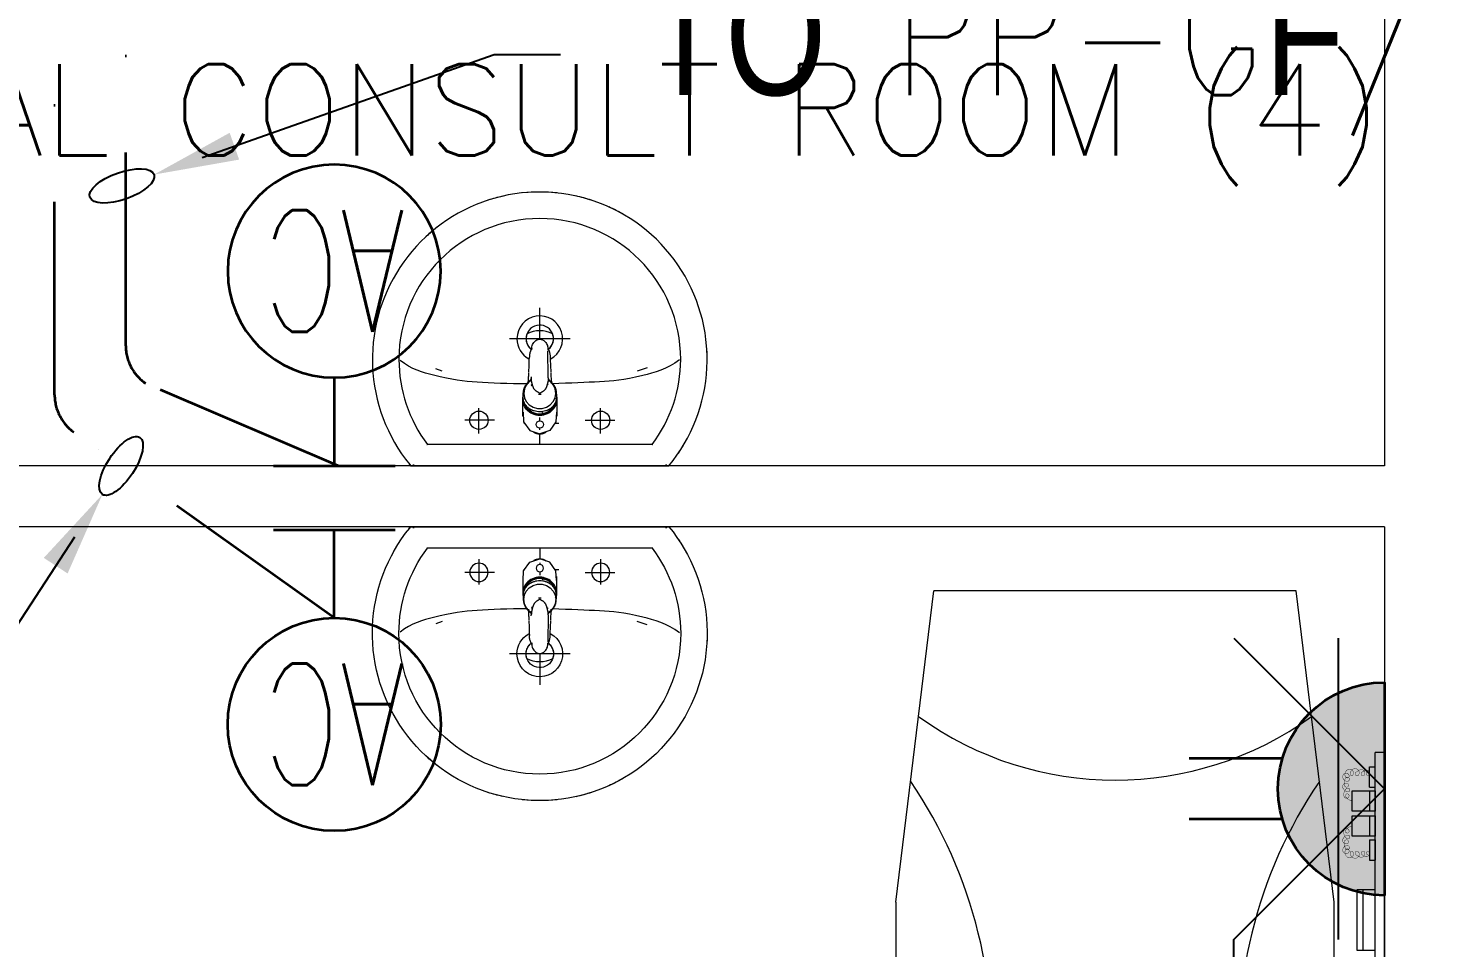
# Model space of a CAD drawing. Header units: inches. Extents: x -12418 to 57169, y -29325 to 19878.
# Drawn here: x 21621 to 23931, y -10749 to -9238 of the extents above; entities that cross this region are included whole.
import ezdxf
from ezdxf import colors
from ezdxf.entities.mleader import LeaderData, LeaderLine
from ezdxf.enums import TextEntityAlignment as Align
from ezdxf.math import Vec2, Vec3

# ---------------------------------------------------------------- set-up
doc = ezdxf.new("R2010")
doc.units = ezdxf.units.IN
doc.header["$LTSCALE"] = 25
doc.header["$MEASUREMENT"] = 0
doc.linetypes.add('DASHDOT', pattern=[25.4, 12.7, -6.35, 0, -6.35])
doc.linetypes.add('HIDDEN', pattern=[9.525, 6.35, -3.175])
doc.layers.get('0').update_dxf_attribs({"color": 8})
doc.layers.get('Defpoints').update_dxf_attribs({"color": 8})
for name, color, linetype, lineweight in [('00-Ground Floor$0$72_EGR_BASE_TEXT', 252, 'Continuous', 5), ('00-Ground Floor$0$LOADING', 253, 'Continuous', 5), ('00-Ground Floor$0$P-SANR-FIXT', 6, 'Continuous', 18), ('00-Ground Floor$0$P-SANR-FIXT-1', 6, 'Continuous', 13), ('00-Ground Floor$0$Walls', 251, 'Continuous', 5), ('E-LITE-CIRC @ 100', 6, 'Continuous', 25), ('E-LITE-CLNG-CNDT', 6, 'DASHDOT', 35), ('E-LITE-EXIT-NUMB', 6, 'Continuous', 25), ('E-POWR-CIRC-NUMB', 6, 'Continuous', 25), ('E-POWR-CLNG-CNDT', 6, 'DASHDOT', 35), ('E-POWR-FLOR-CNDT', 6, 'HIDDEN', 25), ('E-POWR-WALL @ 100', 4, 'Continuous', 35)]:
    doc.layers.add(name, color=color, linetype=linetype, lineweight=lineweight)
doc.layers.add('E-POWR-IDEN', color=101, linetype='Continuous')
doc.styles.add('00-Ground Floor$0$SIMPLEX', font='SIMPLEX.shx', dxfattribs={"height": 150})
doc.styles.add('DC_Simplex', font='SIMPLEX.shx', dxfattribs={"width": 0.7})

# ---------------------------------------------------------------- blocks, each defined once
blk = doc.blocks.new('00-Ground Floor$0$FP_138-161_A_00_GFL_-0_080_Einreichung_Grundrisse_100')
at = {"layer": '00-Ground Floor$0$P-SANR-FIXT'}
blk.add_line((-0.0044, -0.0019), (-0.0045, -0.0021), dxfattribs=at)
at = {"layer": '00-Ground Floor$0$P-SANR-FIXT', "flags": 128}
blk.add_lwpolyline([(-0.0057, -0.0037), (-0.0058, -0.0039), (-0.006, -0.004)], dxfattribs=at)
blk = doc.blocks.new('00-Ground Floor$0$FP_139-161_A_00_GFL_-0_080_Einreichung_Grundrisse_100')
at = {"layer": '00-Ground Floor$0$P-SANR-FIXT'}
blk.add_line((0.0045, -0.0022), (0.0044, -0.002), dxfattribs=at)
at = {"layer": '00-Ground Floor$0$P-SANR-FIXT', "flags": 128}
blk.add_lwpolyline([(0.006, -0.004), (0.0059, -0.0039), (0.0057, -0.0038)], dxfattribs=at)
blk = doc.blocks.new('00-Ground Floor$0$IS_Ceraplus_B8204_BIM_BG _1_ - B8204AA - CERAPLUS single lever basin mixer with pop-up waste-V137-161_A_00_GFL_-0_080_Einreichung_Grundrisse_100')
at = {"layer": '00-Ground Floor$0$P-SANR-FIXT-1'}
h = blk.add_hatch(dxfattribs=at)
h.set_pattern_fill('FP_26', color=256, style=0, pattern_type=2)
h.set_pattern_definition([(225, (0.009, 0), (0.010607, -0.010607), []), (315, (0.009, 0), (0.010607, 0.010607), [])])
h.paths.add_polyline_path([(0.0056, -0.002), (0.0058, -0.0024), (0.0058, -0.0021)])
h.paths.add_polyline_path([(0.007, -0.0039), (0.0088, -0.0045), (0.0084, -0.0043)])
at = {"layer": '00-Ground Floor$0$LOADING'}
for p, q in [((-0.028, 0), (-0.028, -0.0281)), ((0.028, -0.0281), (0.028, 0)), ((-0.0274, -0.0337), (-0.0271, -0.0392)), ((-0.0262, -0.0282), (-0.0263, -0.0287)), ((0.0263, -0.0287), (0.0262, -0.0282)), ((0.0262, -0.0293), (0.0263, -0.0287)), ((0.0271, -0.0392), (0.0274, -0.0337)), ((-0.0137, -0.0512), (-0.0129, -0.0517)), ((0.0124, -0.052), (0.0133, -0.0515)), ((0.014, -0.0647), (0.0133, -0.1077)), ((0.0185, -0.0618), (0.019, -0.0539)), ((0.019, -0.0539), (0.0188, -0.0561))]:
    blk.add_line(p, q, dxfattribs=at)
at = {"layer": '00-Ground Floor$0$LOADING', "flags": 128}
for points in [[(-0.0272, -0.0069), (-0.0266, 0.009), (-0.0165, 0.0236), (0, 0.0291)], [(0.0272, -0.0069), (0.0266, 0.009), (0.0165, 0.0236), (0, 0.0291)], [(-0.0176, -0.0568), (-0.0224, -0.0513), (-0.0254, -0.0448), (-0.0264, -0.0376), (-0.0253, -0.0305), (-0.0222, -0.024), (-0.0172, -0.0186), (-0.0109, -0.0147), (-0.0037, -0.0127), (0.0037, -0.0127), (0.0109, -0.0147), (0.0172, -0.0186), (0.0222, -0.024), (0.0253, -0.0305), (0.0264, -0.0376), (0.0254, -0.0448), (0.0224, -0.0513), (0.0176, -0.0568)], [(-0.0271, -0.0393), (-0.027, -0.0403), (-0.0269, -0.0414), (-0.0267, -0.0424), (-0.0265, -0.0434), (-0.0262, -0.0444), (-0.0259, -0.0454), (-0.0255, -0.0464), (-0.0252, -0.0474), (-0.0247, -0.0484), (-0.0243, -0.0493), (-0.0238, -0.0502), (-0.0232, -0.0511), (-0.0226, -0.052), (-0.022, -0.0529), (-0.0214, -0.0537), (-0.0207, -0.0545), (-0.0199, -0.0553), (-0.0192, -0.0561), (-0.0184, -0.0568), (-0.0176, -0.0575), (-0.0173, -0.0577)], [(0.0173, -0.0577), (0.0181, -0.057), (0.0189, -0.0563), (0.0197, -0.0556), (0.0204, -0.0548), (0.0211, -0.054), (0.0218, -0.0532), (0.0224, -0.0523), (0.023, -0.0514), (0.0236, -0.0505), (0.0241, -0.0496), (0.0246, -0.0487), (0.025, -0.0477), (0.0254, -0.0467), (0.0258, -0.0458), (0.0261, -0.0448), (0.0264, -0.0437), (0.0266, -0.0427), (0.0268, -0.0417), (0.027, -0.0407), (0.0271, -0.0396), (0.0271, -0.0393)], [(-0.019, -0.0539), (-0.0185, -0.0615), (-0.0185, -0.0618)], [(-0.0162, -0.0579), (-0.0156, -0.058), (-0.0151, -0.0581), (-0.0146, -0.0583), (-0.0142, -0.0586), (-0.0139, -0.0588), (-0.0138, -0.0591)], [(-0.0138, -0.0591), (-0.0139, -0.0612), (-0.014, -0.0633)], [(0.0138, -0.0591), (0.0139, -0.0588), (0.0142, -0.0586), (0.0146, -0.0583), (0.0151, -0.0581), (0.0156, -0.058), (0.0162, -0.0579)], [(0.014, -0.0633), (0.0139, -0.0612), (0.0138, -0.0591)], [(0.0171, -0.0578), (0.0174, -0.0575), (0.0176, -0.0568)], [(0.0184, -0.0651), (0.0184, -0.0652), (0.0184, -0.0652), (0.0184, -0.0652), (0.0184, -0.0654), (0.0184, -0.0655)], [(-0.0181, -0.0728), (-0.0177, -0.083), (-0.0172, -0.0938)], [(0.0172, -0.0938), (0.0177, -0.083), (0.0181, -0.0728)], [(-0.0129, -0.1142), (-0.0124, -0.1161), (-0.0118, -0.1179), (-0.0109, -0.1197), (-0.0098, -0.1214), (-0.0084, -0.123), (-0.0067, -0.1244), (-0.0047, -0.1255), (-0.0025, -0.1263), (0, -0.1266)], [(0, -0.1266), (0.0025, -0.1263), (0.0047, -0.1255), (0.0067, -0.1244), (0.0084, -0.123), (0.0098, -0.1214), (0.0109, -0.1197), (0.0118, -0.1179), (0.0124, -0.1161), (0.0129, -0.1142)]]:
    blk.add_lwpolyline(points, dxfattribs=at)
at = {"layer": '00-Ground Floor$0$LOADING'}
for centre, radius, start, end in [((0, 0.0135), 0.00603, 0, 180), ((0, 0.0135), 0.00603, 180, 0), ((-0.009, 0), 0.005, 300, 315), ((0.009, 0), 0.005, 225, 240)]:
    blk.add_arc(centre, radius, start, end, dxfattribs=at)
for centre, major_axis, start_param, end_param in [((0, -0.0281), (-0.028, 0), 4.712389, 6.47291), ((0, -0.0287), (0.0267, 0), 1.570796, 3.036556), ((0, -0.0287), (0.0263, 0), 2.625648, 2.791756), ((0, -0.0287), (-0.0263, 0), 4.712389, 5.759587), ((0, -0.0281), (0.028, 0), 6.093357, 7.853982), ((0, -0.0287), (0.0267, 0), 0.105099, 1.570796), ((0, -0.0287), (0.0262, 0), 0.523599, 1.570796), ((0, -0.0287), (0.0262, 0), 0.349919, 0.515945), ((0, -0.0321), (0.0275, 0), 3.141823, 3.202701), ((0, -0.0321), (0.0275, 0), 3.239313, 3.439417), ((0, -0.0281), (0.028, 0), 3.371221, 3.483334), ((0, -0.0287), (0.0267, 0), 6.059374, 6.108652), ((0, -0.0321), (0.0275, 0), 5.985527, 6.185455), ((0, -0.0281), (0.028, 0), 5.94107, 6.05344), ((0, -0.0321), (0.0275, 0), 6.222066, 6.282955), ((0, -0.0312), (0.0248, 0), 4.111947, 4.191073), ((0, -0.0281), (0.028, 0), 4.202431, 4.259552), ((0, -0.0287), (0.0263, 0), 4.169225, 4.2325), ((0, -0.0281), (0.028, 0), 5.172057, 5.222265)]:
    blk.add_ellipse(centre, major_axis=major_axis, ratio=0.961262, start_param=start_param, end_param=end_param, dxfattribs=at)
for points, knots in [([(-0.0215, -0.0162), (-0.0216, -0.0163), (-0.0219, -0.0167), (-0.0227, -0.0177), (-0.0238, -0.0192), (-0.0249, -0.0211), (-0.0258, -0.0231), (-0.0266, -0.0253), (-0.0273, -0.0282), (-0.0275, -0.0305), (-0.0275, -0.0321)], [0.7859035, 0.7859035, 0.7859035, 0.7859035, 0.7916667, 0.8055556, 0.8333333, 0.8611111, 0.8888889, 0.9166667, 0.9444444, 1, 1, 1, 1]), ([(0.021, -0.0157), (0.0208, -0.0154), (0.0203, -0.0149), (0.0192, -0.0139), (0.0177, -0.0127), (0.0161, -0.0117), (0.0148, -0.0109), (0.0138, -0.0104), (0.0127, -0.0099), (0.0113, -0.0093), (0.0087, -0.0084), (0.0048, -0.0075), (0, -0.0071), (-0.0048, -0.0075), (-0.0087, -0.0084), (-0.0113, -0.0093), (-0.0127, -0.0099), (-0.0138, -0.0104), (-0.0148, -0.0109), (-0.0161, -0.0117), (-0.0177, -0.0127), (-0.0191, -0.0139), (-0.0202, -0.0149), (-0.0208, -0.0154), (-0.021, -0.0157)], [0.2222222, 0.2222222, 0.2222222, 0.2222222, 0.2361111, 0.25, 0.2777778, 0.3055556, 0.3194444, 0.3333333, 0.3472222, 0.3611111, 0.3888889, 0.4444444, 0.5, 0.5555556, 0.6111111, 0.6388889, 0.6527778, 0.6666667, 0.6805556, 0.6944444, 0.7222222, 0.75, 0.7638889, 0.7777778, 0.7777778, 0.7777778, 0.7777778]), ([(0.0275, -0.0321), (0.0275, -0.0305), (0.0273, -0.0282), (0.0266, -0.0253), (0.0258, -0.0231), (0.0249, -0.0211), (0.0238, -0.0192), (0.0227, -0.0177), (0.0219, -0.0167), (0.0216, -0.0163), (0.0215, -0.0162)], [0, 0, 0, 0, 0.0555556, 0.0833333, 0.1111111, 0.1388889, 0.1666667, 0.1944444, 0.2083333, 0.2142181, 0.2142181, 0.2142181, 0.2142181]), ([(0, -0.0378), (-0.0005, -0.038), (-0.0012, -0.0384), (-0.0021, -0.0389), (-0.0028, -0.0393), (-0.0035, -0.0397), (-0.0042, -0.04), (-0.0049, -0.0405), (-0.0055, -0.0409), (-0.0061, -0.0414), (-0.0067, -0.0419), (-0.0072, -0.0424), (-0.0078, -0.0429), (-0.0083, -0.0435), (-0.0088, -0.0441), (-0.0092, -0.0446), (-0.0096, -0.0452), (-0.01, -0.0459), (-0.0103, -0.0466), (-0.0105, -0.0472), (-0.0107, -0.0477), (-0.0108, -0.0481), (-0.0109, -0.0484), (-0.0111, -0.0489), (-0.0114, -0.0497), (-0.0118, -0.0509), (-0.0122, -0.0521), (-0.0124, -0.053), (-0.0126, -0.0537), (-0.0128, -0.0544), (-0.0129, -0.0552), (-0.0131, -0.0559), (-0.0132, -0.0566), (-0.0134, -0.0572), (-0.0136, -0.0581), (-0.0137, -0.0587), (-0.0138, -0.0591)], [0, 0, 0, 0, 0.055556, 0.083333, 0.111111, 0.138889, 0.166667, 0.194444, 0.222222, 0.25, 0.277778, 0.305556, 0.333333, 0.361111, 0.388889, 0.416667, 0.444444, 0.472222, 0.5, 0.527778, 0.541667, 0.555556, 0.569444, 0.583333, 0.611111, 0.666667, 0.722222, 0.75, 0.777778, 0.805556, 0.833333, 0.861111, 0.888889, 0.916667, 0.944444, 1, 1, 1, 1]), ([(0, -0.0357), (-0.0006, -0.0357), (-0.0013, -0.0357), (-0.002, -0.0357), (-0.0022, -0.0357)], [0, 0, 0, 0, 0.1, 0.1298359, 0.1298359, 0.1298359, 0.1298359]), ([(0.0022, -0.0357), (0.002, -0.0357), (0.0013, -0.0357), (0.0006, -0.0357), (0, -0.0357)], [0.8701578, 0.8701578, 0.8701578, 0.8701578, 0.9, 1, 1, 1, 1]), ([(0.0138, -0.0591), (0.0137, -0.0587), (0.0136, -0.0581), (0.0134, -0.0572), (0.0132, -0.0566), (0.0131, -0.0559), (0.0129, -0.0552), (0.0128, -0.0544), (0.0126, -0.0537), (0.0124, -0.053), (0.0122, -0.0521), (0.0118, -0.0509), (0.0114, -0.0497), (0.0111, -0.0489), (0.0109, -0.0484), (0.0108, -0.0481), (0.0107, -0.0477), (0.0105, -0.0472), (0.0103, -0.0466), (0.01, -0.0459), (0.0096, -0.0452), (0.0092, -0.0446), (0.0088, -0.0441), (0.0083, -0.0435), (0.0078, -0.0429), (0.0072, -0.0424), (0.0067, -0.0419), (0.0061, -0.0414), (0.0055, -0.0409), (0.0049, -0.0405), (0.0042, -0.04), (0.0035, -0.0397), (0.0028, -0.0393), (0.0021, -0.0389), (0.0012, -0.0384), (0.0005, -0.038), (0, -0.0378)], [0, 0, 0, 0, 0.055556, 0.083333, 0.111111, 0.138889, 0.166667, 0.194444, 0.222222, 0.25, 0.277778, 0.333333, 0.388889, 0.416667, 0.430556, 0.444444, 0.458333, 0.472222, 0.5, 0.527778, 0.555556, 0.583333, 0.611111, 0.638889, 0.666667, 0.694444, 0.722222, 0.75, 0.777778, 0.805556, 0.833333, 0.861111, 0.888889, 0.916667, 0.944444, 1, 1, 1, 1]), ([(-0.0188, -0.0538), (-0.0188, -0.0547), (-0.0186, -0.0582), (-0.0185, -0.0619), (-0.0184, -0.0646)], [0.6724021, 0.6724021, 0.6724021, 0.6724021, 0.75, 1, 1, 1, 1]), ([(-0.0162, -0.0579), (-0.0162, -0.0578), (-0.0163, -0.0578), (-0.0165, -0.0577), (-0.0166, -0.0575), (-0.0167, -0.0574), (-0.0169, -0.0573), (-0.017, -0.0572), (-0.0172, -0.0571), (-0.0173, -0.057), (-0.0175, -0.0569), (-0.0176, -0.0568)], [0, 0, 0, 0, 0.1, 0.2, 0.3, 0.4, 0.5, 0.6, 0.7, 0.8, 1, 1, 1, 1]), ([(-0.0148, -0.0587), (-0.015, -0.0586), (-0.0159, -0.0583), (-0.0167, -0.058), (-0.0172, -0.0578)], [0.8, 0.8, 0.8, 0.8, 0.85, 1, 1, 1, 1]), ([(0.0141, -0.0613), (0.0141, -0.0611), (0.0143, -0.0608), (0.0145, -0.0604), (0.0148, -0.06), (0.0151, -0.0596), (0.0153, -0.0594), (0.0155, -0.0592), (0.0156, -0.059), (0.0158, -0.0588), (0.016, -0.0587), (0.0163, -0.0585), (0.0165, -0.0583), (0.0166, -0.0582)], [0.3333333, 0.3333333, 0.3333333, 0.3333333, 0.4166667, 0.5, 0.5833333, 0.6666667, 0.7083333, 0.75, 0.7916667, 0.8333333, 0.875, 0.9166667, 1, 1, 1, 1]), ([(0.0176, -0.0568), (0.0175, -0.0569), (0.0173, -0.057), (0.0172, -0.0571), (0.017, -0.0572), (0.0169, -0.0573), (0.0167, -0.0574), (0.0166, -0.0575), (0.0165, -0.0577), (0.0163, -0.0578), (0.0162, -0.0578), (0.0162, -0.0579)], [0, 0, 0, 0, 0.2, 0.3, 0.4, 0.5, 0.6, 0.7, 0.8, 0.9, 1, 1, 1, 1]), ([(0.0184, -0.0646), (0.0185, -0.0619), (0.0186, -0.0582), (0.0188, -0.0547), (0.0188, -0.0538)], [0, 0, 0, 0, 0.25, 0.3275586, 0.3275586, 0.3275586, 0.3275586]), ([(-0.0131, -0.1116), (-0.0132, -0.1115), (-0.0135, -0.1109), (-0.0141, -0.1099), (-0.0147, -0.1086), (-0.0153, -0.1072), (-0.0159, -0.1053), (-0.0167, -0.1021), (-0.0171, -0.0992), (-0.0171, -0.0973)], [0.4856715, 0.4856715, 0.4856715, 0.4856715, 0.5, 0.55, 0.6, 0.65, 0.7, 0.8, 1, 1, 1, 1]), ([(-0.0132, -0.1091), (-0.0132, -0.1096), (-0.0132, -0.1103), (-0.0132, -0.1111), (-0.0132, -0.1115), (-0.0132, -0.1118), (-0.0131, -0.1122), (-0.0131, -0.1125), (-0.0131, -0.1128), (-0.0131, -0.1131), (-0.013, -0.1134), (-0.013, -0.1138), (-0.0129, -0.1141), (-0.0129, -0.1142)], [0.2, 0.2, 0.2, 0.2, 0.4, 0.5, 0.55, 0.6, 0.65, 0.7, 0.75, 0.8, 0.85, 0.9, 1, 1, 1, 1]), ([(0.0129, -0.1142), (0.0129, -0.1141), (0.013, -0.1138), (0.013, -0.1134), (0.0131, -0.1131), (0.0131, -0.1128), (0.0131, -0.1125), (0.0131, -0.1122), (0.0132, -0.1118), (0.0132, -0.1115), (0.0132, -0.1111), (0.0132, -0.1103), (0.0132, -0.1096), (0.0132, -0.1091)], [0, 0, 0, 0, 0.1, 0.15, 0.2, 0.25, 0.3, 0.35, 0.4, 0.45, 0.5, 0.6, 0.8, 0.8, 0.8, 0.8]), ([(0.0131, -0.1116), (0.0133, -0.1113), (0.0137, -0.1106), (0.0142, -0.1096), (0.0147, -0.1084), (0.0153, -0.1072), (0.0159, -0.1053), (0.0167, -0.1021), (0.0171, -0.0992), (0.0171, -0.0973)], [-0.5143371, -0.5143371, -0.5143371, -0.5143371, -0.475, -0.4375, -0.4, -0.35, -0.3, -0.2, 0, 0, 0, 0])]:
    blk.add_open_spline(points, degree=3, knots=knots, dxfattribs=at)
for points in [[(-0.0184, -0.0646), (-0.0183, -0.0659), (-0.0182, -0.0684), (-0.0181, -0.0709), (-0.0181, -0.0721)], [(-0.0172, -0.0578), (-0.0171, -0.0578), (-0.0169, -0.058), (-0.0167, -0.0581), (-0.0166, -0.0582)], [(-0.0162, -0.0579), (-0.0162, -0.0579), (-0.0164, -0.0581), (-0.0165, -0.0582), (-0.0166, -0.0583), (-0.0166, -0.0582), (-0.0166, -0.0582)], [(-0.0166, -0.0582), (-0.0163, -0.0585), (-0.0156, -0.059), (-0.0148, -0.0599), (-0.0142, -0.0609), (-0.0139, -0.0617), (-0.0138, -0.0621)], [(-0.014, -0.0633), (-0.014, -0.0633), (-0.014, -0.0633), (-0.014, -0.0633)], [(-0.014, -0.0646), (-0.014, -0.0644), (-0.014, -0.064), (-0.014, -0.0635), (-0.014, -0.0633)], [(0.014, -0.0633), (0.014, -0.0633), (0.014, -0.0633), (0.014, -0.0633)], [(0.014, -0.0633), (0.014, -0.0635), (0.014, -0.064), (0.014, -0.0644), (0.014, -0.0647)], [(0.0172, -0.0578), (0.0168, -0.0579), (0.0158, -0.0583), (0.0147, -0.0587), (0.0141, -0.059)], [(0.0166, -0.0582), (0.0166, -0.0582), (0.0166, -0.0583), (0.0165, -0.0582), (0.0164, -0.0581), (0.0162, -0.0579), (0.0162, -0.0579)], [(0.0166, -0.0582), (0.0167, -0.0582), (0.0168, -0.0581), (0.0169, -0.058), (0.0169, -0.058)], [(0.0169, -0.058), (0.017, -0.0579), (0.0171, -0.0579), (0.0171, -0.0578)], [(0.0181, -0.0721), (0.0181, -0.0709), (0.0182, -0.0684), (0.0183, -0.0659), (0.0184, -0.0646)], [(-0.0172, -0.0938), (-0.0172, -0.0944), (-0.0172, -0.0956), (-0.0171, -0.0967), (-0.0171, -0.0973)], [(0.0171, -0.0973), (0.0171, -0.0967), (0.0172, -0.0956), (0.0172, -0.0944), (0.0172, -0.0938)]]:
    blk.add_open_spline(points, degree=3, dxfattribs=at)
for name in ['00-Ground Floor$0$FP_138-161_A_00_GFL_-0_080_Einreichung_Grundrisse_100', '00-Ground Floor$0$FP_139-161_A_00_GFL_-0_080_Einreichung_Grundrisse_100']:
    blk.add_blockref(name, (0, 0), dxfattribs=at)
blk = doc.blocks.new('00-Ground Floor$0$_100_WB_KER_REN_55x45x18 - _100_WB_KER_REN_55x45x18-V63-161_A_00_GFL_-0_080_Einreichung_Grundrisse_100')
at = {"layer": '00-Ground Floor$0$LOADING'}
for p, q in [((-0.2075, 0.225), (-0.2075, 0.2227)), ((0.2074, 0.225), (-0.2074, 0.225)), ((0.2075, 0.2227), (0.2075, 0.225)), ((-0.1855, 0.1899), (0.1855, 0.1899)), ((0, 0.1899), (0, 0.1724)), ((-0.1, 0.172), (-0.1, 0.1303)), ((0, 0.1656), (0, 0.1628)), ((0.1, 0.172), (0.1, 0.1303)), ((-0.0744, 0.15), (-0.1234, 0.15)), ((-0.0259, 0.155), (-0.0315, 0.155)), ((0, 0.1509), (0, 0.1454)), ((0, 0.1422), (0, 0.1399)), ((0.026, 0.155), (0.0248, 0.155)), ((0.0744, 0.15), (0.1234, 0.15)), ((-0.1763, 0.0637), (-0.1598, 0.0692)), ((0.1605, 0.0691), (0.1707, 0.0656)), ((-0.05, 0.0161), (0.05, 0.0161)), ((0, 0.0168), (0, -0.0348))]:
    blk.add_line(p, q, dxfattribs=at)
at = {"layer": '00-Ground Floor$0$LOADING', "flags": 128}
for points in [[(-0.2121, 0.225), (-0.219, 0.2164), (-0.2254, 0.2075), (-0.2316, 0.1983), (-0.2373, 0.189), (-0.2427, 0.1794), (-0.2476, 0.1696), (-0.2522, 0.1596), (-0.2564, 0.1494), (-0.2602, 0.1391), (-0.2635, 0.1286), (-0.2665, 0.118), (-0.269, 0.1073), (-0.271, 0.0965), (-0.2727, 0.0856), (-0.2739, 0.0747), (-0.2747, 0.0637), (-0.275, 0.0527), (-0.275, 0.05)], [(0.275, 0.05), (0.2748, 0.061), (0.2741, 0.072), (0.273, 0.0829), (0.2715, 0.0938), (0.2695, 0.1046), (0.2671, 0.1154), (0.2643, 0.126), (0.261, 0.1365), (0.2574, 0.1469), (0.2533, 0.1571), (0.2488, 0.1671), (0.2439, 0.177), (0.2387, 0.1866), (0.233, 0.1961), (0.227, 0.2053), (0.2206, 0.2142), (0.2138, 0.2229), (0.2121, 0.225)], [(-0.275, 0.05), (-0.2748, 0.039), (-0.2741, 0.028), (-0.273, 0.0171), (-0.2715, 0.0062), (-0.2695, -0.0046), (-0.2671, -0.0154), (-0.2643, -0.026), (-0.261, -0.0365), (-0.2574, -0.0469), (-0.2533, -0.0571), (-0.2488, -0.0671), (-0.2439, -0.077), (-0.2387, -0.0866), (-0.233, -0.0961), (-0.227, -0.1053), (-0.2206, -0.1142), (-0.2138, -0.1229), (-0.2067, -0.1313), (-0.1993, -0.1395), (-0.1916, -0.1473), (-0.1836, -0.1548), (-0.1752, -0.162), (-0.1666, -0.1688), (-0.1577, -0.1753), (-0.1486, -0.1814), (-0.1392, -0.1872), (-0.1296, -0.1925), (-0.1198, -0.1975), (-0.1098, -0.2021), (-0.0996, -0.2063), (-0.0893, -0.2101), (-0.0788, -0.2135), (-0.0682, -0.2164), (-0.0575, -0.2189), (-0.0467, -0.221), (-0.0359, -0.2227), (-0.0249, -0.2239), (-0.014, -0.2246), (-0.003, -0.225), (0.008, -0.2249), (0.019, -0.2243), (0.03, -0.2234), (0.0409, -0.2219), (0.0517, -0.2201), (0.0625, -0.2178), (0.0731, -0.2151), (0.0837, -0.212), (0.0941, -0.2084), (0.1043, -0.2044), (0.1144, -0.2001), (0.1243, -0.1953), (0.1341, -0.1901), (0.1436, -0.1846), (0.1528, -0.1786), (0.1618, -0.1723), (0.1706, -0.1657), (0.1791, -0.1587), (0.1873, -0.1514), (0.1952, -0.1437), (0.2028, -0.1358), (0.21, -0.1275), (0.217, -0.119), (0.2236, -0.1101), (0.2298, -0.1011), (0.2356, -0.0918), (0.2411, -0.0822), (0.2462, -0.0725), (0.2509, -0.0625), (0.2552, -0.0524), (0.2591, -0.0421), (0.2626, -0.0317), (0.2656, -0.0211), (0.2683, -0.0104), (0.2705, 0.0003), (0.2722, 0.0112), (0.2736, 0.0221), (0.2745, 0.0331), (0.2749, 0.0441), (0.275, 0.05)]]:
    blk.add_lwpolyline(points, dxfattribs=at)
at = {"layer": '00-Ground Floor$0$LOADING'}
for centre in [(-0.1, 0.15), (0.1, 0.15)]:
    blk.add_circle(centre, 0.015, dxfattribs=at)
for centre, radius, start, end in [((0, 0.05), 0.275, 140.4788, 141.2381), ((0, 0.05), 0.275, 38.7619, 39.5212), ((0, 0.05), 0.275, 145.9324, 150.3591), ((0, 0.05), 0.2315, 142.8209, 180), ((0, 0.05), 0.2315, 0, 37.1791), ((0, 0.05), 0.275, 29.6409, 34.0676), ((0, 0.155), 0.0175, 54.0899, 125.9101), ((0, 0.155), 0.0175, 68.869, 83.8798), ((0, 0.155), 0.0175, 251.9463, 258.2346), ((0, 0.05), 0.275, 180, 183.6225), ((0, 0.05), 0.2315, 180, 0), ((0, 0.0161), 0.0375, 117.1305, 0), ((0, 0.0161), 0.0375, 0, 61.4146), ((0, 0.0161), 0.0225, 129.5025, 0), ((0, 0.0161), 0.0225, 156.725, 162.0134), ((0, 0.0161), 0.0225, 138.0808, 143.3939), ((0, 0.0161), 0.0225, 0, 51.4286), ((0, 0.0161), 0.0225, 36.616, 41.9265), ((0, 0.0161), 0.0225, 17.9887, 23.276), ((0, 0.0161), 0.0225, 180, 193.3417), ((0, 0.0161), 0.0225, 197.0466, 201.508), ((0, 0.05), 0.047, 243.4433, 296.5567), ((0, 0.0161), 0.0225, 338.492, 342.9534), ((0, 0.0161), 0.0225, 346.6583, 0), ((0, 0.05), 0.275, 307.6689, 312), ((0, 0.05), 0.275, 240, 245.6589), ((0, 0.05), 0.275, 252, 257.5535), ((0, 0.05), 0.275, 264, 276), ((0, 0.05), 0.275, 282.9241, 288)]:
    blk.add_arc(centre, radius, start, end, dxfattribs=at)
for points, knots in [([(-0.2074, 0.225), (-0.2078, 0.225), (-0.2086, 0.225), (-0.2095, 0.225), (-0.2102, 0.225), (-0.2106, 0.225), (-0.2109, 0.225), (-0.2111, 0.225), (-0.2114, 0.225), (-0.2116, 0.225), (-0.2118, 0.225), (-0.2119, 0.225), (-0.2119, 0.225)], [-1, -1, -1, -1, -0.8333333, -0.6666667, -0.5833333, -0.5, -0.4583333, -0.4166667, -0.3333333, -0.2916667, -0.25, -0.1666667, -0.1666667, -0.1666667, -0.1666667]), ([(0.2119, 0.225), (0.2119, 0.225), (0.2118, 0.225), (0.2116, 0.225), (0.2114, 0.225), (0.2111, 0.225), (0.2109, 0.225), (0.2106, 0.225), (0.2102, 0.225), (0.2095, 0.225), (0.2086, 0.225), (0.2078, 0.225), (0.2074, 0.225)], [-0.8333333, -0.8333333, -0.8333333, -0.8333333, -0.75, -0.7083333, -0.6666667, -0.5833333, -0.5416667, -0.5, -0.4166667, -0.3333333, -0.1666667, 0, 0, 0, 0]), ([(-0.0037, 0.1721), (-0.0046, 0.1719), (-0.0064, 0.1714), (-0.0081, 0.1705), (-0.009, 0.17)], [0.5653198, 0.5653198, 0.5653198, 0.5653198, 0.6111111, 0.6666667, 0.6666667, 0.6666667, 0.6666667]), ([(0.009, 0.17), (0.0086, 0.1703), (0.0077, 0.1708), (0.0059, 0.1715), (0.0046, 0.1719), (0.0037, 0.1721)], [0.3333333, 0.3333333, 0.3333333, 0.3333333, 0.3611111, 0.3888889, 0.4346482, 0.4346482, 0.4346482, 0.4346482]), ([(-0.2294, 0.0509), (-0.2103, 0.066), (-0.1431, 0.0839), (-0.1084, 0.0863), (-0.0496, 0.0893), (-0.0206, 0.0899)], [0.0392191, 0.0392191, 0.0392191, 0.0392191, 0.1715289, 0.4228457, 0.6475389, 0.6475389, 0.6475389, 0.6475389]), ([(0.0209, 0.0903), (0.0512, 0.0901), (0.1113, 0.0879), (0.1514, 0.0828), (0.2115, 0.0665), (0.2292, 0.052)], [0.7533082, 0.7533082, 0.7533082, 0.7533082, 0.9865548, 1.235629, 1.3638988, 1.3638988, 1.3638988, 1.3638988]), ([(-0.0141, 0.0337), (-0.0162, 0.0319), (-0.0207, 0.0267), (-0.0225, 0.02), (-0.0225, 0.0161)], [0.7144203, 0.7144203, 0.7144203, 0.7144203, 0.8333333, 1, 1, 1, 1]), ([(0.0225, 0.0161), (0.0225, 0.0187), (0.0216, 0.0239), (0.0182, 0.0298), (0.0152, 0.0327), (0.0141, 0.0337)], [0, 0, 0, 0, 0.1111111, 0.2222222, 0.285568, 0.285568, 0.285568, 0.285568])]:
    blk.add_open_spline(points, degree=3, knots=knots, dxfattribs=at)
for points in [[(-0.2075, 0.2227), (-0.2075, 0.2231), (-0.2075, 0.2235), (-0.2075, 0.2239)], [(0.2075, 0.2239), (0.2075, 0.2235), (0.2075, 0.2231), (0.2075, 0.2227)], [(-0.1852, 0.1899), (-0.1853, 0.1899), (-0.1854, 0.1899), (-0.1855, 0.1899)], [(0.1855, 0.1899), (0.1854, 0.1899), (0.1853, 0.1899), (0.1852, 0.1899)], [(-0.0009, 0.1725), (-0.0013, 0.1725), (-0.0018, 0.1724), (-0.0022, 0.1724)], [(0.0022, 0.1724), (0.0018, 0.1724), (0.0013, 0.1725), (0.0009, 0.1725)], [(-0.0225, 0.0161), (-0.0225, 0.0147), (-0.0222, 0.012), (-0.0215, 0.0093), (-0.021, 0.008)], [(0.021, 0.008), (0.0215, 0.0093), (0.0222, 0.012), (0.0225, 0.0147), (0.0225, 0.0161)]]:
    blk.add_open_spline(points, degree=3, dxfattribs=at)
at = {"layer": '00-Ground Floor$0$LOADING', "xscale": -1, "rotation": 5.088887490341627e-12}
blk.add_blockref('00-Ground Floor$0$IS_Ceraplus_B8204_BIM_BG _1_ - B8204AA - CERAPLUS single lever basin mixer with pop-up waste-V137-161_A_00_GFL_-0_080_Einreichung_Grundrisse_100', (0, 0.1434), dxfattribs=at)
blk = doc.blocks.new('00-Ground Floor$0$ME19011A-P')
for p, q in [((-0.425, 0), (0.425, 0)), ((-0.425, 0), (-0.425, -0.015)), ((0.425, 0), (0.425, -0.015)), ((-0.425, -0.015), (0.425, -0.015)), ((-0.3675, -0.0198), (-0.2325, -0.0198)), ((-0.3675, -0.0198), (-0.3675, -0.0399)), ((-0.36, -0.015), (-0.36, -0.0198)), ((-0.24, -0.015), (-0.24, -0.0198)), ((-0.2325, -0.0198), (-0.2325, -0.0399)), ((-0.15, -0.015), (-0.15, -0.04)), ((0, -0.015), (0, -0.04)), ((0.1, -0.015), (0.1, -0.045)), ((0.2, -0.045), (0.2, -0.015)), ((0.2818, -0.015), (0.2484, -0.015)), ((0.2484, -0.0243), (0.2484, -0.015)), ((0.2818, -0.0243), (0.2818, -0.015)), ((0.3211, -0.015), (0.2877, -0.015)), ((0.2877, -0.015), (0.2877, -0.0531)), ((0.3211, -0.0531), (0.3211, -0.015)), ((0.3623, -0.015), (0.3289, -0.015)), ((0.3289, -0.015), (0.3289, -0.0531)), ((0.3623, -0.0531), (0.3623, -0.015)), ((0.3682, -0.0243), (0.3682, -0.015)), ((0.3682, -0.015), (0.4016, -0.015)), ((0.4016, -0.0243), (0.4016, -0.015)), ((-0.3675, -0.0399), (-0.2325, -0.0399)), ((-0.15, -0.025), (0, -0.025)), ((-0.15, -0.04), (-0.1187, -0.04)), ((-0.0887, -0.04), (-0.0637, -0.04)), ((-0.0606, -0.0371), (-0.0787, -0.0432)), ((-0.0787, -0.0432), (-0.077, -0.0497)), ((-0.0582, -0.046), (-0.077, -0.0497)), ((-0.0402, -0.0312), (-0.0496, -0.0337)), ((-0.047, -0.0434), (-0.0376, -0.0409)), ((-0.0376, -0.0409), (-0.0402, -0.0312)), ((-0.0379, -0.04), (0, -0.04)), ((0.1, -0.035), (0.2, -0.035)), ((0.1, -0.045), (0.2, -0.045)), ((0.2818, -0.0243), (0.2484, -0.0243)), ((0.3211, -0.0243), (0.2877, -0.0243)), ((0.3623, -0.0243), (0.3289, -0.0243)), ((0.3682, -0.0243), (0.4016, -0.0243)), ((0.2877, -0.0531), (0.3211, -0.0531)), ((0.3289, -0.0531), (0.3623, -0.0531))]:
    blk.add_line(p, q)
blk.add_lwpolyline([(-0.1187, -0.0482), (-0.0887, -0.0482), (-0.0887, -0.0382), (-0.1187, -0.0382)], close=True)
at = {"color": 8, "const_width": 0.000601}
for points in [[(0.3044, -0.0531, -0.184574), (0.2977, -0.0636, -1.44364), (0.2961, -0.0581, -0.837915), (0.2969, -0.0664, -0.30536), (0.2839, -0.062, -1.584726), (0.2894, -0.0609, -0.253153), (0.2827, -0.0684, -0.874198), (0.2775, -0.0585, -0.915253), (0.2791, -0.0658, -0.223821), (0.2683, -0.0644, -1.703343), (0.272, -0.0597, -0.588962), (0.2621, -0.068, -0.717795), (0.2625, -0.0581, -0.983104), (0.2645, -0.0644, -0.326362), (0.2534, -0.0609, -0.758716), (0.2609, -0.0514, -0.906186), (0.2593, -0.0565, -0.189488), (0.2526, -0.0522, -0.7948), (0.2613, -0.0423, -1.223996), (0.2574, -0.047, -0.072149), (0.2534, -0.0403, -0.645886), (0.2609, -0.0324, -1.366917), (0.2574, -0.0371, -0.078415), (0.2542, -0.0308, -0.723006), (0.2613, -0.0256, -1.105484), (0.2582, -0.0292, -0.221197), (0.2566, -0.0243, -0.221197)], [(0.3456, -0.0531, 0.184574), (0.3523, -0.0636, 1.44364), (0.3539, -0.0581, 0.837915), (0.3531, -0.0664, 0.30536), (0.3661, -0.062, 1.584726), (0.3606, -0.0609, 0.253153), (0.3673, -0.0684, 0.874198), (0.3725, -0.0585, 0.915253), (0.3709, -0.0658, 0.223821), (0.3817, -0.0644, 1.703343), (0.378, -0.0597, 0.588962), (0.3879, -0.068, 0.717795), (0.3875, -0.0581, 0.983104), (0.3855, -0.0644, 0.326362), (0.3966, -0.0609, 0.758716), (0.3891, -0.0514, 0.906186), (0.3907, -0.0565, 0.189488), (0.3974, -0.0522, 0.7948), (0.3887, -0.0423, 1.223996), (0.3926, -0.047, 0.072149), (0.3966, -0.0403, 0.645886), (0.3891, -0.0324, 1.366917), (0.3926, -0.0371, 0.078415), (0.3958, -0.0308, 0.723006), (0.3887, -0.0256, 1.105484), (0.3918, -0.0292, 0.221197), (0.3934, -0.0243, 0.221197)]]:
    blk.add_lwpolyline(points, format="xyb", dxfattribs=at)
blk.add_circle((-0.0537, -0.04), 0.0075)
for centre, radius, start, end in [((-0.1037, -0.04), 0.01, 10.4593, 169.5407), ((-0.1037, -0.04), 0.0075, 14.0075, 165.9925), ((-0.0537, -0.04), 0.01, 45, 180)]:
    blk.add_arc(centre, radius, start, end)
blk = doc.blocks.new('00-Ground Floor$0$M.44.57.64')
at = {"layer": '00-Ground Floor$0$LOADING', "xscale": 1000.000000000002, "yscale": 1000.000000000002, "zscale": 1000.000000000002, "rotation": 225.9999036123427}
blk.add_blockref('00-Ground Floor$0$ME19011A-P', (-80806.9, 16720.7), dxfattribs=at)
blk = doc.blocks.new('00-Ground Floor$0$HF13902-P')
at = {"color": 8}
for centre, radius, start, end in [((0, 1.0679), 0.5515, 234.1788, 305.8212), ((-0.9704, 0.0819), 0.7679, 353.3222, 34.2669), ((0.9704, 0.0819), 0.7679, 145.7331, 186.6778)]:
    blk.add_arc(centre, radius, start, end, dxfattribs=at)
at = {"layer": '00-Ground Floor$0$LOADING'}
for p, q in [((-0.36, 0.3161), (-0.2975, 0.8276)), ((0.2975, 0.8276), (-0.2975, 0.8276)), ((0.36, 0.3161), (0.2975, 0.8276)), ((-0.36, 0.3161), (-0.36, -0.6824)), ((0.36, -0.6824), (0.36, 0.3161))]:
    blk.add_line(p, q, dxfattribs=at)
blk = doc.blocks.new('00-Ground Floor')
at = {"layer": '00-Ground Floor$0$Walls'}
for p, q in [((23849.5, -6447.4, 0), (23849.5, -9957.4, 0)), ((23849.5, -9957.4, 0), (19697.7, -9957.4, 0)), ((23849.5, -10057.4, 0), (19697.7, -10057.4, 0)), ((23849.5, -10057.4, 0), (23849.5, -13467.4, 0))]:
    blk.add_line(p, q, dxfattribs=at)
at = {"layer": '00-Ground Floor$0$LOADING', "xscale": 1000, "yscale": 1000, "zscale": 1000, "rotation": 180}
blk.add_blockref('00-Ground Floor$0$_100_WB_KER_REN_55x45x18 - _100_WB_KER_REN_55x45x18-V63-161_A_00_GFL_-0_080_Einreichung_Grundrisse_100', (22461.6, -9732.4, 0), dxfattribs=at)
at = {"layer": '00-Ground Floor$0$LOADING', "yscale": 1000, "zscale": 1000}
for name, p, xscale in [('00-Ground Floor$0$_100_WB_KER_REN_55x45x18 - _100_WB_KER_REN_55x45x18-V63-161_A_00_GFL_-0_080_Einreichung_Grundrisse_100', (22461.6, -10282.4, 0), -1000), ('00-Ground Floor$0$HF13902-P', (23406.8, -10990.1, 0), 1000)]:
    blk.add_blockref(name, p, dxfattribs=dict(at, xscale=xscale))
at = {"layer": '00-Ground Floor$0$LOADING', "xscale": -1, "rotation": 135.9999036123427}
blk.add_blockref('00-Ground Floor$0$M.44.57.64', (93592.2, -54958.9, 0), dxfattribs=at)
at = {"layer": '00-Ground Floor$0$72_EGR_BASE_TEXT', "insert": (22360.5, -9297.4, 0), "char_height": 150, "attachment_point": 2, "style": '00-Ground Floor$0$SIMPLEX'}
blk.add_mtext('GENERAL CONSULT ROOM (4)', dxfattribs=at)
blk = doc.blocks.new('*U15')
h = blk.add_hatch(color=253)
edge = h.paths.add_edge_path()
edge.add_line((0, 1.75), (0, -1.75))
edge.add_arc((0, 0), 1.75, 90, 270, ccw=False)
for p, q in [((-1.677, 0.5), (-3.211, 0.5)), ((-1.677, -0.5), (-3.211, -0.5))]:
    blk.add_line(p, q)
blk.add_lwpolyline([(0, 1.75, 1), (0, -1.75)], format="xyb", close=True)
at = {"layer": 'Defpoints'}
for p, q in [((-2.475, 2.475), (0, 0)), ((-0.758, -2.475), (-0.758, 2.475)), ((-2.475, -2.475), (0, 0))]:
    blk.add_line(p, q, dxfattribs=at)
at = {"layer": 'E-LITE-EXIT-NUMB', "style": 'DC_Simplex', "width": 0.7, "flags": 8}
blk.add_attdef('TYPE', text='', height=2, rotation=360, dxfattribs=at).set_placement((-2.682, 5.238), align=Align.RIGHT)
blk.add_attdef('CIRCUIT', (2.682, 5.238), '', height=2, rotation=360, dxfattribs=at)
blk = doc.blocks.new('*U34')
for p, q in [((-1, 0), (1, 0)), ((0, -1.45), (0, 0))]:
    blk.add_line(p, q)
blk.add_circle((0, -3.2), 1.75)
at = {"layer": 'E-POWR-CIRC-NUMB', "style": 'DC_Simplex', "width": 0.7, "flags": 8}
blk.add_attdef('CIRCUIT', (3.364, 5.671), '', height=2, rotation=360, dxfattribs=at)
at = {"layer": 'E-POWR-IDEN', "style": 'DC_Simplex', "width": 0.7, "flags": 8}
blk.add_attdef('TYPE', text='', height=2, rotation=180, dxfattribs=at).set_placement((0, -3.2), align=Align.MIDDLE_CENTER)
blk = doc.blocks.new('ARR0W')
at = {"color": 45}
blk.add_ellipse((0, 0), major_axis=(0.4, 0), ratio=0.4, dxfattribs=at)
at = {"color": 45, "ltscale": 0.5}
blk.add_solid([(-1.4, 0.167), (-0.4, 0), (-1.4, -0.167)], dxfattribs=at)

msp = doc.modelspace()

# ---------------------------------------------------------------- linework, layer by layer
at = {"layer": 'E-POWR-CLNG-CNDT', "elevation": 0}
for points in [[(22123.9, -10207.2), (21695.9, -9902, -0.242442), (21664.4, -9840.9), (21664.4, -4931.5, -0.414214), (21739.4, -4856.5), (23466, -4856.5, 0.414214), (23541, -4781.5), (23541, -4497.4)], [(22130.2, -9957.4), (21813.5, -9821.6, -0.245243), (21781.3, -9760.1), (21781.3, -5016.5, -0.414214), (21856.3, -4941.5), (23518.3, -4941.5, 0.414214), (23593.3, -4866.5), (23593.3, -4497.4)]]:
    msp.add_lwpolyline(points, format="xyb", dxfattribs=at)
at = {"layer": 'E-POWR-FLOR-CNDT', "elevation": 0}
msp.add_lwpolyline([(23725.8, -12201.6), (23602, -12077.8), (23602, -10735.6), (23725.8, -10611.8)], dxfattribs=at)

# ---------------------------------------------------------------- block references
at = {"layer": 'E-LITE-CLNG-CNDT'}
msp.add_blockref('00-Ground Floor', (0, 0), dxfattribs=at)
at = {"layer": 'E-POWR-WALL @ 100'}
ref = msp.add_blockref('*U34', (22123.9, -9957.4, 0), dxfattribs=dict(at, xscale=-100, yscale=100, zscale=100, rotation=180))
ref.add_attrib('TYPE', 'AC', dxfattribs={"layer": 'E-POWR-IDEN', "height": 200, "rotation": 180, "style": 'DC_Simplex', "width": 0.7, "flags": 8}).set_placement((22123.9, -9637.4, 0), align=Align.MIDDLE_CENTER)
at = {"layer": 'E-POWR-WALL @ 100', "xscale": 100, "yscale": 100, "zscale": 100}
msp.add_blockref('*U34', (22123.9, -10062.2, 0), dxfattribs=at).add_auto_attribs({'TYPE': 'AC'})
at = {"layer": 'E-POWR-WALL @ 100', "xscale": -100, "yscale": 100, "zscale": 100, "rotation": 180}
msp.add_blockref('*U15', (23849.5, -10488.1, 0), dxfattribs=at)

# ---------------------------------------------------------------- leaders
at = {"layer": 'E-LITE-CIRC @ 100'}
ml = msp.add_multileader_mtext('Standard', dxfattribs=at)
ml.set_content('{\\Fdc_el_romans|c0;\\W0.8;TO\\Fromans|c0; \\Fsimplex|c0;PP-G\\Fdc_el_romans|c0;F\\Fsimplex|c0;/M37}', color=256, style='DC_Simplex')
ml.set_leader_properties()
ml.set_arrow_properties(name='ARR0W')
ml.build(insert=Vec2(0, 0))
ml.multileader.update_dxf_attribs({"dogleg_length": 200, "arrow_head_size": 140, "scale": 100})
ctx = ml.context
ctx.base_point, ctx.scale, ctx.char_height, ctx.arrow_head_size, ctx.landing_gap_size, ctx.plane_origin, ctx.plane_x_axis, ctx.plane_y_axis = Vec3(22495.4, -9281.4, 0), 100, 200, 140, 140, Vec3(29964.8, -4218.2, 0), Vec3(1, -0.000001, 0), Vec3(0.000001, 1, 0)
notes = []
notes.append((ctx, [(0, (1, 1, 0), (22386.6, -9281.4, 0), (1, -0.000001, 0), 108.8, [(0, [(21775, -9497.4, 0)], 0, [])])]))
ctx.mtext.insert, ctx.mtext.text_direction, ctx.mtext.rotation, ctx.mtext.flow_direction = Vec3(22635.4, -9148.1, 0), Vec3(1, -0.000001, 0), 6.283185, 5
ml = msp.add_multileader_mtext('Standard', dxfattribs=at)
ml.set_content('{\\Fdc_el_romans|c0;\\W0.8;TO\\Fromans|c0; \\Fsimplex|c0;PP-G\\Fdc_el_romans|c0;F\\Fsimplex|c0;/M38}', color=256, style='DC_Simplex')
ml.set_leader_properties()
ml.set_arrow_properties(name='ARR0W')
ml.build(insert=Vec2(0, 0))
ml.multileader.update_dxf_attribs({"dogleg_length": 200, "arrow_head_size": 140, "scale": 100})
ctx = ml.context
ctx.base_point, ctx.scale, ctx.char_height, ctx.arrow_head_size, ctx.landing_gap_size, ctx.plane_origin, ctx.plane_x_axis, ctx.plane_y_axis = Vec3(18506.5, -11466.4, 0), 100, 200, 140, 140, Vec3(29964.8, -6612.7, 0), Vec3(1, -0.000001, 0), Vec3(0.000001, 1, 0)
ctx.text_align_type = 2
notes.append((ctx, [(1, (1, 1, 0), (20784.8, -11466.4, 0), (-1, 0.000001, 0), 108.8, [(0, [(21773.6, -9957.4, 0)], 0, [])])]))
ctx.mtext.insert, ctx.mtext.text_direction, ctx.mtext.rotation, ctx.mtext.alignment, ctx.mtext.flow_direction = Vec3(20536, -11333.1, 0), Vec3(1, -0.000001, 0), 6.283185, 3, 5
for ctx, leaders in notes:
    for number, flags, end, landing, length, lines in leaders:
        leader = LeaderData()
        leader.index, (leader.has_last_leader_line, leader.has_dogleg_vector, leader.attachment_direction) = number, flags
        leader.last_leader_point, leader.dogleg_vector, leader.dogleg_length = Vec3(end), Vec3(landing), length
        for number, points, colour, breaks in lines:
            line = LeaderLine()
            line.index, line.vertices, line.color, line.breaks = number, Vec3.list(points), colors.encode_raw_color(colour), breaks
            leader.lines.append(line)
        ctx.leaders.append(leader)

doc.saveas('drawing.dxf')
